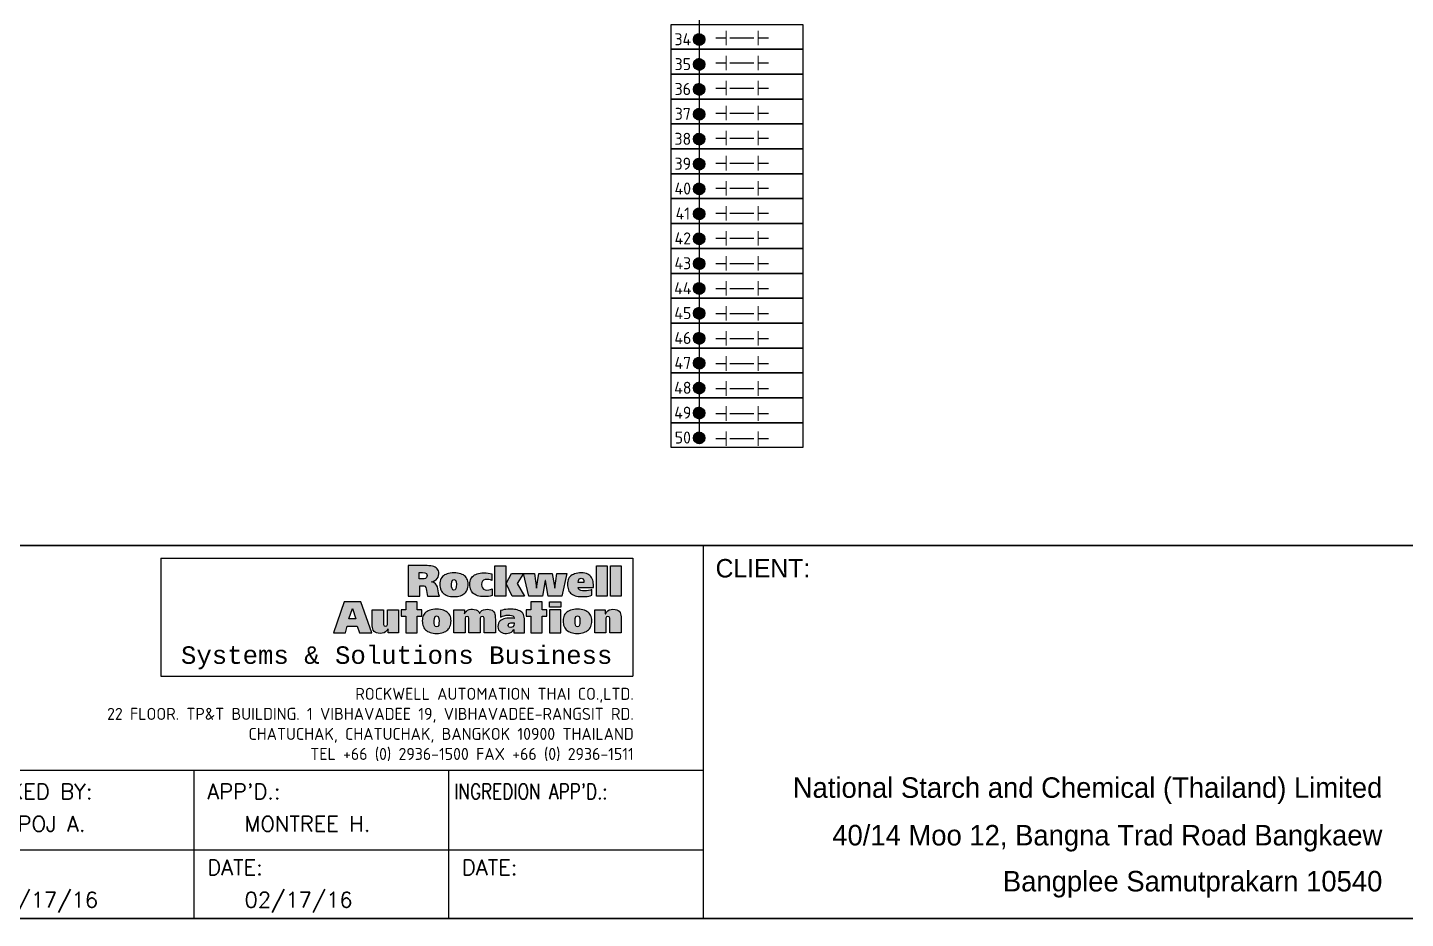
# Model space of a CAD drawing. Header units: inches. Extents: x 579627 to 667544, y 458630 to 507164.
# Drawn here: x 612549 to 613613, y 497173 to 497861 of the extents above; entities that cross this region are included whole.
import ezdxf
from ezdxf.enums import TextEntityAlignment as Align

# ---------------------------------------------------------------- set-up
doc = ezdxf.new("R2010")
doc.units = ezdxf.units.IN
doc.header["$MEASUREMENT"] = 0
for name, color, linetype in [('GT_1', 9, 'Continuous'), ('HELPPOINT', 7, 'Continuous'), ('MEMBER', 7, 'Continuous'), ('power', 7, 'Continuous'), ('RA_LOGO', 2, 'Continuous'), ('TITLE_BOX', 7, 'Continuous')]:
    doc.layers.add(name, color=color, linetype=linetype)
doc.styles.add('BOLD', font='monos.ttf')
doc.styles.add('HTX11', font='O8111901')
doc.styles.add('ISO3098B', font='ISO3098B.shx')
doc.styles.add('ROMANS', font='romans.shx', dxfattribs={"width": 0.85, "height": 25})
doc.styles.add('T1', font='browa.ttf', dxfattribs={"height": 1000})

# ---------------------------------------------------------------- blocks, each defined once
blk = doc.blocks.new('RA_LOGO1')
at = {"layer": 'RA_LOGO', "linetype": 'Continuous'}
h = blk.add_hatch(color=1, dxfattribs=at)
h.paths.add_polyline_path([(0.987, 0.539), (1.017, 0.539), (1.033, 0.538), (1.046, 0.533), (1.055, 0.521), (1.061, 0.505), (1.065, 0.484), (1.068, 0.461), (1.071, 0.439), (1.074, 0.42), (1.213, 0.42), (1.207, 0.439), (1.203, 0.46), (1.199, 0.482), (1.195, 0.504), (1.189, 0.526), (1.18, 0.545), (1.166, 0.562), (1.147, 0.575), (1.12, 0.583), (1.142, 0.59), (1.16, 0.598), (1.175, 0.609), (1.188, 0.621), (1.197, 0.637), (1.203, 0.655), (1.205, 0.677), (1.204, 0.694), (1.2, 0.709), (1.194, 0.723), (1.185, 0.734), (1.175, 0.744), (1.162, 0.752), (1.147, 0.759), (1.131, 0.763), (1.112, 0.767), (1.092, 0.769), (1.07, 0.77), (0.853, 0.77), (0.853, 0.42), (0.987, 0.42)])
h.paths.add_polyline_path([(0.981, 0.617), (0.981, 0.692), (1.018, 0.692), (1.044, 0.689), (1.063, 0.679), (1.071, 0.656), (1.066, 0.635), (1.054, 0.623), (1.036, 0.618), (1.016, 0.617)], flags=16)
h = blk.add_hatch(color=1, dxfattribs=at)
h.paths.add_polyline_path([(1.3, 0.676), (1.285, 0.67), (1.271, 0.663), (1.258, 0.654), (1.247, 0.644), (1.238, 0.633), (1.23, 0.62), (1.225, 0.606), (1.22, 0.591), (1.218, 0.574), (1.217, 0.556), (1.218, 0.538), (1.22, 0.522), (1.224, 0.506), (1.229, 0.492), (1.235, 0.479), (1.243, 0.467), (1.253, 0.456), (1.264, 0.447), (1.276, 0.438), (1.29, 0.431), (1.305, 0.425), (1.321, 0.421), (1.339, 0.417), (1.358, 0.415), (1.378, 0.415), (1.399, 0.415), (1.418, 0.417), (1.435, 0.421), (1.452, 0.425), (1.467, 0.431), (1.481, 0.438), (1.493, 0.447), (1.504, 0.456), (1.514, 0.467), (1.522, 0.479), (1.528, 0.492), (1.534, 0.506), (1.537, 0.522), (1.54, 0.538), (1.54, 0.556), (1.539, 0.574), (1.537, 0.591), (1.533, 0.606), (1.527, 0.62), (1.519, 0.633), (1.51, 0.644), (1.499, 0.654), (1.486, 0.663), (1.472, 0.67), (1.456, 0.676), (1.439, 0.681), (1.42, 0.684), (1.4, 0.686), (1.378, 0.687), (1.357, 0.686), (1.336, 0.684), (1.317, 0.681)])
h.paths.add_polyline_path([(1.36, 0.605), (1.378, 0.612), (1.396, 0.605), (1.404, 0.584), (1.406, 0.556), (1.405, 0.529), (1.401, 0.508), (1.393, 0.494), (1.378, 0.49), (1.364, 0.494), (1.356, 0.508), (1.352, 0.529), (1.351, 0.556), (1.353, 0.584)], flags=16)
for color, points in [(1, [(1.697, 0.575), (1.705, 0.591), (1.718, 0.603), (1.735, 0.61), (1.756, 0.612), (1.778, 0.61), (1.796, 0.606), (1.813, 0.599), (1.813, 0.676), (1.793, 0.681), (1.771, 0.684), (1.748, 0.686), (1.721, 0.687), (1.699, 0.686), (1.679, 0.684), (1.66, 0.681), (1.643, 0.676), (1.627, 0.67), (1.613, 0.663), (1.601, 0.654), (1.59, 0.644), (1.581, 0.633), (1.573, 0.62), (1.567, 0.606), (1.563, 0.591), (1.561, 0.574), (1.56, 0.556), (1.56, 0.538), (1.563, 0.522), (1.566, 0.506), (1.572, 0.492), (1.578, 0.479), (1.586, 0.467), (1.596, 0.456), (1.607, 0.447), (1.619, 0.438), (1.632, 0.431), (1.648, 0.425), (1.664, 0.421), (1.682, 0.417), (1.701, 0.415), (1.721, 0.415), (1.748, 0.415), (1.772, 0.418), (1.794, 0.422), (1.815, 0.428), (1.815, 0.505), (1.797, 0.496), (1.778, 0.491), (1.756, 0.49), (1.735, 0.492), (1.718, 0.5), (1.705, 0.514), (1.697, 0.531), (1.694, 0.554)]), (1, [(2.233, 0.42), (2.391, 0.42), (2.423, 0.598), (2.424, 0.598), (2.455, 0.42), (2.612, 0.42), (2.671, 0.681), (2.556, 0.681), (2.533, 0.511), (2.532, 0.511), (2.503, 0.681), (2.351, 0.681), (2.324, 0.511), (2.323, 0.511), (2.298, 0.681), (2.174, 0.681)]), (1, [(3.007, 0.42), (3.13, 0.42), (3.13, 0.769), (3.007, 0.769)]), (1, [(3.292, 0.769), (3.169, 0.769), (3.169, 0.42), (3.292, 0.42)]), (252, [(0.956, 0.191), (1.011, 0.191), (1.011, 0.265), (0.956, 0.265), (0.956, 0.355), (0.828, 0.355), (0.828, 0.265), (0.774, 0.265), (0.774, 0.191), (0.828, 0.191), (0.828, 0), (0.956, 0)]), (252, [(2.257, 0), (2.386, 0), (2.386, 0.191), (2.441, 0.191), (2.441, 0.265), (2.386, 0.265), (2.386, 0.355), (2.257, 0.355), (2.257, 0.265), (2.203, 0.265), (2.203, 0.191), (2.257, 0.191)]), (252, [(0.745, 0.265), (0.617, 0.265), (0.617, 0.112), (0.617, 0.096), (0.611, 0.082), (0.594, 0.076), (0.579, 0.082), (0.573, 0.096), (0.572, 0.112), (0.572, 0.265), (0.444, 0.265), (0.444, 0.081), (0.445, 0.062), (0.449, 0.046), (0.455, 0.031), (0.465, 0.018), (0.478, 0.008), (0.494, 0.001), (0.513, -0.004), (0.537, -0.006), (0.558, -0.004), (0.579, 0.001), (0.597, 0.011), (0.612, 0.026), (0.625, 0.047), (0.625, 0), (0.745, 0)]), (252, [(1.505, 0.153), (1.505, 0.169), (1.511, 0.183), (1.528, 0.189), (1.543, 0.183), (1.549, 0.169), (1.55, 0.153), (1.55, 0), (1.678, 0), (1.678, 0.153), (1.679, 0.169), (1.685, 0.183), (1.701, 0.189), (1.717, 0.183), (1.723, 0.169), (1.724, 0.153), (1.724, 0), (1.852, 0), (1.852, 0.159), (1.851, 0.173), (1.851, 0.187), (1.85, 0.202), (1.847, 0.215), (1.843, 0.228), (1.836, 0.24), (1.827, 0.25), (1.816, 0.259), (1.8, 0.265), (1.781, 0.269), (1.758, 0.271), (1.738, 0.269), (1.717, 0.264), (1.698, 0.255), (1.682, 0.242), (1.672, 0.225), (1.663, 0.242), (1.649, 0.255), (1.631, 0.264), (1.61, 0.269), (1.589, 0.271), (1.57, 0.27), (1.551, 0.266), (1.535, 0.259), (1.52, 0.249), (1.508, 0.236), (1.497, 0.217), (1.497, 0.265), (1.377, 0.265), (1.377, 0), (1.505, 0)]), (252, [(3.117, 0.153), (3.117, 0.169), (3.123, 0.183), (3.14, 0.189), (3.155, 0.183), (3.161, 0.169), (3.162, 0.153), (3.162, 0), (3.29, 0), (3.29, 0.184), (3.289, 0.203), (3.285, 0.219), (3.279, 0.234), (3.269, 0.247), (3.256, 0.257), (3.24, 0.265), (3.221, 0.269), (3.197, 0.271), (3.176, 0.269), (3.155, 0.263), (3.137, 0.253), (3.122, 0.239), (3.109, 0.217), (3.109, 0.265), (2.989, 0.265), (2.989, 0), (3.117, 0)])]:
    blk.add_hatch(color=color, dxfattribs=at).paths.add_polyline_path(points)
h = blk.add_hatch(color=1, dxfattribs=at)
h.paths.add_polyline_path([(1.973, 0.769), (1.847, 0.769), (1.847, 0.42), (1.973, 0.42), (1.973, 0.566)])
h.paths.add_polyline_path([(1.974, 0.566), (2.045, 0.42), (2.187, 0.42), (2.101, 0.566), (2.173, 0.681), (2.036, 0.681)])
h = blk.add_hatch(color=1, dxfattribs=at)
h.paths.add_polyline_path([(2.817, 0.415), (2.838, 0.415), (2.859, 0.415), (2.88, 0.416), (2.901, 0.418), (2.92, 0.421), (2.938, 0.425), (2.956, 0.43), (2.956, 0.497), (2.939, 0.49), (2.918, 0.485), (2.895, 0.482), (2.87, 0.481), (2.849, 0.482), (2.83, 0.485), (2.815, 0.493), (2.804, 0.504), (2.8, 0.521), (2.975, 0.521), (2.975, 0.536), (2.974, 0.555), (2.972, 0.572), (2.969, 0.589), (2.965, 0.605), (2.96, 0.619), (2.953, 0.632), (2.944, 0.645), (2.934, 0.655), (2.922, 0.665), (2.909, 0.673), (2.894, 0.679), (2.877, 0.683), (2.858, 0.686), (2.838, 0.687), (2.816, 0.686), (2.795, 0.684), (2.777, 0.681), (2.759, 0.676), (2.744, 0.67), (2.73, 0.663), (2.717, 0.654), (2.706, 0.644), (2.697, 0.633), (2.69, 0.62), (2.684, 0.606), (2.679, 0.591), (2.677, 0.574), (2.676, 0.556), (2.677, 0.538), (2.679, 0.522), (2.683, 0.507), (2.688, 0.492), (2.694, 0.479), (2.702, 0.467), (2.712, 0.456), (2.723, 0.447), (2.735, 0.438), (2.749, 0.431), (2.764, 0.425), (2.78, 0.421), (2.798, 0.417)])
h.paths.add_polyline_path([(2.799, 0.576), (2.801, 0.598), (2.811, 0.618), (2.834, 0.627), (2.855, 0.618), (2.864, 0.598), (2.865, 0.576)], flags=16)
h = blk.add_hatch(color=252, dxfattribs=at)
h.paths.add_polyline_path([(0.272, 0.077), (0.296, 0), (0.439, 0), (0.312, 0.355), (0.124, 0.355), (0, 0), (0.136, 0), (0.158, 0.077)])
h.paths.add_polyline_path([(0.255, 0.162), (0.177, 0.162), (0.216, 0.28)], flags=16)
h = blk.add_hatch(color=252, dxfattribs=at)
h.paths.add_polyline_path([(2.471, 0), (2.599, 0), (2.599, 0.264), (2.471, 0.264)])
h.paths.add_polyline_path([(2.599, 0.296), (2.599, 0.355), (2.471, 0.355), (2.471, 0.296)])
h = blk.add_hatch(color=252, dxfattribs=at)
h.paths.add_polyline_path([(1.14, -0.003), (1.159, -0.005), (1.18, -0.006), (1.201, -0.005), (1.22, -0.003), (1.238, 0), (1.255, 0.005), (1.27, 0.011), (1.284, 0.018), (1.297, 0.027), (1.308, 0.036), (1.317, 0.047), (1.326, 0.06), (1.333, 0.073), (1.338, 0.087), (1.342, 0.103), (1.344, 0.12), (1.345, 0.137), (1.344, 0.156), (1.341, 0.173), (1.337, 0.188), (1.331, 0.203), (1.323, 0.216), (1.313, 0.227), (1.302, 0.238), (1.29, 0.246), (1.275, 0.254), (1.259, 0.26), (1.242, 0.265), (1.223, 0.268), (1.202, 0.27), (1.18, 0.271), (1.158, 0.27), (1.137, 0.268), (1.118, 0.265), (1.101, 0.26), (1.085, 0.254), (1.071, 0.246), (1.058, 0.238), (1.047, 0.227), (1.038, 0.216), (1.03, 0.203), (1.024, 0.188), (1.02, 0.173), (1.017, 0.156), (1.016, 0.137), (1.017, 0.12), (1.019, 0.103), (1.023, 0.087), (1.028, 0.073), (1.035, 0.06), (1.043, 0.047), (1.053, 0.036), (1.064, 0.027), (1.076, 0.018), (1.09, 0.011), (1.105, 0.005), (1.122, 0)])
h.paths.add_polyline_path([(1.165, 0.075), (1.157, 0.089), (1.153, 0.111), (1.152, 0.137), (1.154, 0.166), (1.162, 0.187), (1.18, 0.195), (1.198, 0.187), (1.207, 0.166), (1.208, 0.137), (1.207, 0.111), (1.204, 0.089), (1.195, 0.075), (1.18, 0.07)], flags=16)
h = blk.add_hatch(color=252, dxfattribs=at)
h.paths.add_polyline_path([(1.883, 0.052), (1.889, 0.036), (1.899, 0.023), (1.911, 0.012), (1.926, 0.004), (1.942, -0.001), (1.96, -0.005), (1.978, -0.006), (1.999, -0.004), (2.019, 0.001), (2.037, 0.01), (2.052, 0.022), (2.065, 0.04), (2.065, 0), (2.184, 0), (2.184, 0.161), (2.183, 0.18), (2.179, 0.197), (2.173, 0.212), (2.165, 0.225), (2.155, 0.236), (2.144, 0.245), (2.131, 0.252), (2.117, 0.258), (2.102, 0.263), (2.086, 0.266), (2.07, 0.268), (2.054, 0.27), (2.038, 0.271), (2.022, 0.271), (1.995, 0.27), (1.973, 0.269), (1.953, 0.266), (1.933, 0.261), (1.911, 0.256), (1.911, 0.181), (1.932, 0.19), (1.954, 0.197), (1.977, 0.202), (2, 0.204), (2.019, 0.203), (2.037, 0.2), (2.053, 0.194), (2.063, 0.183), (2.067, 0.165), (2.053, 0.167), (2.036, 0.168), (2.018, 0.169), (2, 0.168), (1.983, 0.167), (1.965, 0.164), (1.948, 0.16), (1.933, 0.154), (1.918, 0.147), (1.906, 0.137), (1.896, 0.125), (1.888, 0.11), (1.883, 0.092), (1.881, 0.072)])
h.paths.add_polyline_path([(1.998, 0.086), (2.007, 0.106), (2.028, 0.115), (2.055, 0.116), (2.067, 0.116), (2.067, 0.108), (2.063, 0.086), (2.05, 0.068), (2.028, 0.061), (2.011, 0.064), (2.001, 0.072)], flags=16)
h = blk.add_hatch(color=252, dxfattribs=at)
h.paths.add_polyline_path([(2.751, -0.003), (2.77, -0.005), (2.791, -0.006), (2.811, -0.005), (2.831, -0.003), (2.849, 0), (2.865, 0.005), (2.881, 0.011), (2.895, 0.018), (2.907, 0.027), (2.918, 0.036), (2.928, 0.047), (2.936, 0.06), (2.943, 0.073), (2.948, 0.087), (2.952, 0.103), (2.955, 0.12), (2.955, 0.137), (2.954, 0.156), (2.952, 0.173), (2.947, 0.188), (2.941, 0.203), (2.934, 0.216), (2.924, 0.227), (2.913, 0.238), (2.9, 0.246), (2.886, 0.254), (2.87, 0.26), (2.852, 0.265), (2.833, 0.268), (2.813, 0.27), (2.791, 0.271), (2.769, 0.27), (2.748, 0.268), (2.729, 0.265), (2.711, 0.26), (2.695, 0.254), (2.681, 0.246), (2.669, 0.238), (2.658, 0.227), (2.648, 0.216), (2.64, 0.203), (2.634, 0.188), (2.63, 0.173), (2.628, 0.156), (2.627, 0.137), (2.627, 0.12), (2.63, 0.103), (2.633, 0.087), (2.639, 0.073), (2.645, 0.06), (2.654, 0.047), (2.663, 0.036), (2.674, 0.027), (2.687, 0.018), (2.701, 0.011), (2.716, 0.005), (2.733, 0)])
h.paths.add_polyline_path([(2.776, 0.075), (2.768, 0.089), (2.764, 0.111), (2.763, 0.137), (2.765, 0.166), (2.773, 0.187), (2.791, 0.195), (2.809, 0.187), (2.817, 0.166), (2.819, 0.137), (2.818, 0.111), (2.814, 0.089), (2.806, 0.075), (2.791, 0.07)], flags=16)
at = {"layer": 'RA_LOGO', "color": 1, "linetype": 'Continuous'}
for points in [[(1.147, 0.759), (1.131, 0.763), (1.112, 0.767), (1.092, 0.769), (1.07, 0.77), (0.853, 0.77), (0.853, 0.42), (0.987, 0.42), (0.987, 0.539), (1.017, 0.539), (1.033, 0.538), (1.046, 0.533), (1.055, 0.521), (1.061, 0.505), (1.065, 0.484), (1.068, 0.461), (1.071, 0.439), (1.074, 0.42), (1.213, 0.42), (1.207, 0.439), (1.203, 0.46), (1.199, 0.482), (1.195, 0.504), (1.189, 0.526), (1.18, 0.545), (1.166, 0.562), (1.147, 0.575), (1.121, 0.583), (1.121, 0.584), (1.142, 0.59), (1.16, 0.598), (1.175, 0.609), (1.188, 0.621), (1.197, 0.637), (1.203, 0.655), (1.205, 0.677), (1.204, 0.694), (1.2, 0.709), (1.194, 0.723), (1.185, 0.734), (1.175, 0.744), (1.162, 0.752)], [(1.016, 0.617), (0.981, 0.617), (0.981, 0.692), (1.018, 0.692), (1.044, 0.689), (1.063, 0.679), (1.071, 0.656), (1.066, 0.635), (1.054, 0.623), (1.036, 0.618)], [(1.456, 0.676), (1.439, 0.681), (1.42, 0.684), (1.4, 0.686), (1.378, 0.687), (1.357, 0.686), (1.336, 0.684), (1.317, 0.681), (1.3, 0.676), (1.285, 0.67), (1.271, 0.663), (1.258, 0.654), (1.247, 0.644), (1.238, 0.633), (1.23, 0.62), (1.225, 0.606), (1.22, 0.591), (1.218, 0.574), (1.217, 0.556), (1.217, 0.556), (1.218, 0.538), (1.22, 0.522), (1.224, 0.506), (1.229, 0.492), (1.235, 0.479), (1.243, 0.467), (1.253, 0.456), (1.264, 0.447), (1.276, 0.438), (1.29, 0.431), (1.305, 0.425), (1.321, 0.421), (1.339, 0.417), (1.358, 0.415), (1.378, 0.415), (1.399, 0.415), (1.418, 0.417), (1.435, 0.421), (1.452, 0.425), (1.467, 0.431), (1.481, 0.438), (1.493, 0.447), (1.504, 0.456), (1.514, 0.467), (1.522, 0.479), (1.528, 0.492), (1.534, 0.506), (1.537, 0.522), (1.54, 0.538), (1.54, 0.556), (1.539, 0.574), (1.537, 0.591), (1.533, 0.606), (1.527, 0.62), (1.519, 0.633), (1.51, 0.644), (1.499, 0.654), (1.486, 0.663), (1.472, 0.67)], [(1.679, 0.684), (1.699, 0.686), (1.721, 0.687), (1.748, 0.686), (1.771, 0.684), (1.793, 0.681), (1.813, 0.676), (1.813, 0.599), (1.796, 0.606), (1.778, 0.61), (1.756, 0.612), (1.735, 0.61), (1.718, 0.603), (1.705, 0.591), (1.697, 0.575), (1.694, 0.554), (1.697, 0.531), (1.705, 0.514), (1.718, 0.5), (1.735, 0.492), (1.756, 0.49), (1.778, 0.491), (1.797, 0.496), (1.815, 0.505), (1.815, 0.428), (1.794, 0.422), (1.772, 0.418), (1.748, 0.415), (1.721, 0.415), (1.701, 0.415), (1.682, 0.417), (1.664, 0.421), (1.648, 0.425), (1.632, 0.431), (1.619, 0.438), (1.607, 0.447), (1.596, 0.456), (1.586, 0.467), (1.578, 0.479), (1.572, 0.492), (1.566, 0.506), (1.563, 0.522), (1.56, 0.538), (1.56, 0.556), (1.561, 0.574), (1.563, 0.591), (1.567, 0.606), (1.573, 0.62), (1.581, 0.633), (1.59, 0.644), (1.601, 0.654), (1.613, 0.663), (1.627, 0.67), (1.643, 0.676), (1.66, 0.681)], [(1.973, 0.42), (1.847, 0.42), (1.847, 0.769), (1.973, 0.769), (1.973, 0.566), (1.974, 0.566), (1.973, 0.566)], [(2.045, 0.42), (1.974, 0.566), (2.036, 0.681), (2.173, 0.681), (2.101, 0.566), (2.187, 0.42)], [(2.455, 0.42), (2.424, 0.598), (2.423, 0.598), (2.391, 0.42), (2.233, 0.42), (2.174, 0.681), (2.298, 0.681), (2.323, 0.511), (2.324, 0.511), (2.351, 0.681), (2.503, 0.681), (2.532, 0.511), (2.533, 0.511), (2.556, 0.681), (2.671, 0.681), (2.612, 0.42)], [(2.817, 0.415), (2.838, 0.415), (2.859, 0.415), (2.88, 0.416), (2.901, 0.418), (2.92, 0.421), (2.938, 0.425), (2.956, 0.43), (2.956, 0.497), (2.939, 0.49), (2.918, 0.485), (2.895, 0.482), (2.87, 0.481), (2.849, 0.482), (2.83, 0.485), (2.815, 0.493), (2.804, 0.504), (2.8, 0.521), (2.975, 0.521), (2.975, 0.536), (2.974, 0.555), (2.972, 0.572), (2.969, 0.589), (2.965, 0.605), (2.96, 0.619), (2.953, 0.632), (2.944, 0.645), (2.934, 0.655), (2.922, 0.665), (2.909, 0.673), (2.894, 0.679), (2.877, 0.683), (2.858, 0.686), (2.838, 0.687), (2.816, 0.686), (2.795, 0.684), (2.777, 0.681), (2.759, 0.676), (2.744, 0.67), (2.73, 0.663), (2.717, 0.654), (2.706, 0.644), (2.697, 0.633), (2.69, 0.62), (2.684, 0.606), (2.679, 0.591), (2.677, 0.574), (2.676, 0.556), (2.676, 0.556), (2.677, 0.538), (2.679, 0.522), (2.683, 0.507), (2.688, 0.492), (2.694, 0.479), (2.702, 0.467), (2.712, 0.456), (2.723, 0.447), (2.735, 0.438), (2.749, 0.431), (2.764, 0.425), (2.78, 0.421), (2.798, 0.417)], [(3.007, 0.42), (3.007, 0.769), (3.13, 0.769), (3.13, 0.42)], [(3.169, 0.42), (3.169, 0.769), (3.292, 0.769), (3.292, 0.42)], [(1.351, 0.556), (1.353, 0.584), (1.36, 0.605), (1.378, 0.612), (1.396, 0.605), (1.404, 0.584), (1.406, 0.556), (1.405, 0.529), (1.401, 0.508), (1.393, 0.494), (1.378, 0.49), (1.364, 0.494), (1.356, 0.508), (1.352, 0.529)], [(2.865, 0.576), (2.799, 0.576), (2.801, 0.598), (2.811, 0.618), (2.834, 0.627), (2.855, 0.618), (2.864, 0.598)]]:
    blk.add_lwpolyline(points, close=True, dxfattribs=at)
at = {"layer": 'RA_LOGO', "color": 252, "linetype": 'Continuous'}
for points in [[(0.296, 0), (0.439, 0), (0.312, 0.355), (0.124, 0.355), (0, 0), (0.136, 0), (0.158, 0.077), (0.272, 0.077)], [(0.956, 0.191), (1.011, 0.191), (1.011, 0.265), (0.956, 0.265), (0.956, 0.355), (0.828, 0.355), (0.828, 0.265), (0.774, 0.265), (0.774, 0.191), (0.828, 0.191), (0.828, 0), (0.956, 0)], [(2.386, 0), (2.386, 0.191), (2.441, 0.191), (2.441, 0.265), (2.386, 0.265), (2.386, 0.355), (2.257, 0.355), (2.257, 0.265), (2.203, 0.265), (2.203, 0.191), (2.257, 0.191), (2.257, 0)], [(2.471, 0.296), (2.471, 0.355), (2.599, 0.355), (2.599, 0.296)], [(0.216, 0.279), (0.217, 0.279), (0.255, 0.162), (0.177, 0.162)], [(0.455, 0.031), (0.449, 0.046), (0.445, 0.062), (0.444, 0.081), (0.444, 0.265), (0.572, 0.265), (0.572, 0.112), (0.573, 0.096), (0.579, 0.082), (0.594, 0.076), (0.611, 0.082), (0.617, 0.096), (0.617, 0.112), (0.617, 0.265), (0.745, 0.265), (0.745, 0), (0.625, 0), (0.625, 0.045), (0.624, 0.045), (0.612, 0.026), (0.597, 0.011), (0.579, 0.001), (0.558, -0.004), (0.537, -0.006), (0.513, -0.004), (0.494, 0.001), (0.478, 0.008), (0.465, 0.018)], [(1.158, 0.27), (1.137, 0.268), (1.118, 0.265), (1.101, 0.26), (1.085, 0.254), (1.071, 0.246), (1.058, 0.238), (1.047, 0.227), (1.038, 0.216), (1.03, 0.203), (1.024, 0.188), (1.02, 0.173), (1.017, 0.156), (1.016, 0.137), (1.016, 0.137), (1.017, 0.12), (1.019, 0.103), (1.023, 0.087), (1.028, 0.073), (1.035, 0.06), (1.043, 0.047), (1.053, 0.036), (1.064, 0.027), (1.076, 0.018), (1.09, 0.011), (1.105, 0.005), (1.122, 0), (1.14, -0.003), (1.159, -0.005), (1.18, -0.006), (1.201, -0.005), (1.22, -0.003), (1.238, 0), (1.255, 0.005), (1.27, 0.011), (1.284, 0.018), (1.297, 0.027), (1.308, 0.036), (1.317, 0.047), (1.326, 0.06), (1.333, 0.073), (1.338, 0.087), (1.342, 0.103), (1.344, 0.12), (1.345, 0.137), (1.345, 0.137), (1.344, 0.156), (1.341, 0.173), (1.337, 0.188), (1.331, 0.203), (1.323, 0.216), (1.313, 0.227), (1.302, 0.238), (1.29, 0.246), (1.275, 0.254), (1.259, 0.26), (1.242, 0.265), (1.223, 0.268), (1.202, 0.27), (1.18, 0.271), (1.18, 0.271)], [(1.152, 0.137), (1.154, 0.166), (1.162, 0.187), (1.18, 0.195), (1.198, 0.187), (1.207, 0.166), (1.208, 0.137), (1.207, 0.111), (1.204, 0.089), (1.195, 0.075), (1.18, 0.07), (1.165, 0.075), (1.157, 0.089), (1.153, 0.111)], [(1.549, 0.169), (1.543, 0.183), (1.528, 0.189), (1.511, 0.183), (1.505, 0.169), (1.505, 0.153), (1.505, 0), (1.377, 0), (1.377, 0.265), (1.497, 0.265), (1.497, 0.219), (1.499, 0.219), (1.508, 0.236), (1.52, 0.249), (1.535, 0.259), (1.551, 0.266), (1.57, 0.27), (1.589, 0.271), (1.61, 0.269), (1.631, 0.264), (1.649, 0.255), (1.663, 0.242), (1.672, 0.226), (1.673, 0.226), (1.682, 0.242), (1.698, 0.255), (1.717, 0.264), (1.738, 0.269), (1.758, 0.271), (1.781, 0.269), (1.8, 0.265), (1.816, 0.259), (1.827, 0.25), (1.836, 0.24), (1.843, 0.228), (1.847, 0.215), (1.85, 0.202), (1.851, 0.187), (1.851, 0.173), (1.852, 0.159), (1.852, 0), (1.724, 0), (1.724, 0.153), (1.723, 0.169), (1.717, 0.183), (1.701, 0.189), (1.685, 0.183), (1.679, 0.169), (1.678, 0.153), (1.678, 0), (1.55, 0), (1.55, 0.153)], [(1.973, 0.269), (1.953, 0.266), (1.933, 0.261), (1.911, 0.256), (1.911, 0.181), (1.932, 0.19), (1.954, 0.197), (1.977, 0.202), (2, 0.204), (2.019, 0.203), (2.037, 0.2), (2.053, 0.194), (2.063, 0.183), (2.067, 0.165), (2.053, 0.167), (2.036, 0.168), (2.018, 0.169), (2, 0.168), (1.983, 0.167), (1.965, 0.164), (1.948, 0.16), (1.933, 0.154), (1.918, 0.147), (1.906, 0.137), (1.896, 0.125), (1.888, 0.11), (1.883, 0.092), (1.881, 0.072), (1.881, 0.072), (1.883, 0.052), (1.889, 0.036), (1.899, 0.023), (1.911, 0.012), (1.926, 0.004), (1.942, -0.001), (1.96, -0.005), (1.978, -0.006), (1.999, -0.004), (2.019, 0.001), (2.037, 0.01), (2.052, 0.022), (2.064, 0.038), (2.065, 0.038), (2.065, 0), (2.184, 0), (2.184, 0.161), (2.183, 0.18), (2.179, 0.197), (2.173, 0.212), (2.165, 0.225), (2.155, 0.236), (2.144, 0.245), (2.131, 0.252), (2.117, 0.258), (2.102, 0.263), (2.086, 0.266), (2.07, 0.268), (2.054, 0.27), (2.038, 0.271), (2.022, 0.271), (1.995, 0.27)], [(2.599, 0), (2.599, 0.264), (2.471, 0.264), (2.471, 0)], [(2.87, 0.26), (2.852, 0.265), (2.833, 0.268), (2.813, 0.27), (2.791, 0.271), (2.769, 0.27), (2.748, 0.268), (2.729, 0.265), (2.711, 0.26), (2.695, 0.254), (2.681, 0.246), (2.669, 0.238), (2.658, 0.227), (2.648, 0.216), (2.64, 0.203), (2.634, 0.188), (2.63, 0.173), (2.628, 0.156), (2.627, 0.137), (2.627, 0.137), (2.627, 0.12), (2.63, 0.103), (2.633, 0.087), (2.639, 0.073), (2.645, 0.06), (2.654, 0.047), (2.663, 0.036), (2.674, 0.027), (2.687, 0.018), (2.701, 0.011), (2.716, 0.005), (2.733, 0), (2.751, -0.003), (2.77, -0.005), (2.791, -0.006), (2.811, -0.005), (2.831, -0.003), (2.849, 0), (2.865, 0.005), (2.881, 0.011), (2.895, 0.018), (2.907, 0.027), (2.918, 0.036), (2.928, 0.047), (2.936, 0.06), (2.943, 0.073), (2.948, 0.087), (2.952, 0.103), (2.955, 0.12), (2.955, 0.137), (2.955, 0.137), (2.954, 0.156), (2.952, 0.173), (2.947, 0.188), (2.941, 0.203), (2.934, 0.216), (2.924, 0.227), (2.913, 0.238), (2.9, 0.246), (2.886, 0.254)], [(2.763, 0.137), (2.765, 0.166), (2.773, 0.187), (2.791, 0.195), (2.809, 0.187), (2.817, 0.166), (2.819, 0.137), (2.818, 0.111), (2.814, 0.089), (2.806, 0.075), (2.791, 0.07), (2.776, 0.075), (2.768, 0.089), (2.764, 0.111)], [(3.117, 0.169), (3.117, 0.153), (3.117, 0), (2.989, 0), (2.989, 0.265), (3.109, 0.265), (3.109, 0.219), (3.11, 0.219), (3.122, 0.239), (3.137, 0.253), (3.155, 0.263), (3.176, 0.269), (3.197, 0.271), (3.221, 0.269), (3.24, 0.265), (3.256, 0.257), (3.269, 0.247), (3.279, 0.234), (3.285, 0.219), (3.289, 0.203), (3.29, 0.184), (3.29, 0), (3.162, 0), (3.162, 0.153), (3.161, 0.169), (3.155, 0.183), (3.14, 0.189), (3.123, 0.183)], [(2.067, 0.108), (2.063, 0.086), (2.05, 0.068), (2.028, 0.061), (2.011, 0.064), (2.001, 0.072), (1.998, 0.086), (2.007, 0.106), (2.028, 0.115), (2.055, 0.116), (2.067, 0.116)]]:
    blk.add_lwpolyline(points, close=True, dxfattribs=at)
blk = doc.blocks.new('TPA')
at = {"color": 0}
for p, q in [((565225.5, 502262.6), (565225.5, 502159)), ((565225.5, 502262.6), (565640.1, 502262.6)), ((565640.1, 502262.6), (565640.1, 502159)), ((565225.5, 502159), (565640.1, 502159))]:
    blk.add_line(p, q, dxfattribs=at)
at = {"layer": 'GT_1', "color": 4, "flags": 128}
for points in [[(565702.1, 501946.4), (565702.1, 502273.8)], [(565702.1, 502076.3), (564807.7, 502076.3)], [(565254.9, 501946.4), (565254.9, 502076.3)], [(565478.5, 501946.4), (565478.5, 502076.3)], [(565702.1, 502006.4), (564807.7, 502006.4)]]:
    blk.add_lwpolyline(points, dxfattribs=at)
at = {"layer": 'HELPPOINT', "color": 4, "lineweight": 35}
blk.add_line((567131, 501946.4), (562706.8, 501946.4), dxfattribs=at)
blk.add_line((567131, 501946.4), (562706.8, 501946.4), dxfattribs=at)
at = {"layer": 'MEMBER', "color": 4, "lineweight": 35}
blk.add_line((562706.8, 502273.8), (567131, 502273.8), dxfattribs=at)
blk.add_line((562706.8, 502273.8), (567131, 502273.8), dxfattribs=at)
at = {"color": 0, "xscale": 76.7727272878401, "yscale": 76.77272728795651, "zscale": 76.772727288}
blk.add_blockref('RA_LOGO1', (565377.2, 502197.1), dxfattribs=at)
at = {"color": 0, "insert": (565243.3, 502185.3), "char_height": 15.355, "width": 438.272, "attachment_point": 1, "style": 'BOLD'}
blk.add_mtext('{\\W1.04;Systems & Solutions Business}', dxfattribs=at)
at = {"color": 4, "insert": (565640.9, 502148.9), "char_height": 10.5571, "width": 527.854, "attachment_point": 3, "style": 'ISO3098B'}
blk.add_mtext('ROCKWELL AUTOMATION THAI CO.,LTD.\\P22 FLOOR. TP&T BUILDING. 1 VIBHAVADEE 19, VIBHAVADEE-RANGSIT RD. CHATUCHAK, CHATUCHAK, BANGKOK 10900 THAILAND\\PTEL +66 (0) 2936-1500 FAX +66 (0) 2936-1511', dxfattribs=at)
at = {"style": 'HTX11'}
for tag, p in [('A', (566704.3, 502037.1)), ('B', (567038.2, 501963.3))]:
    blk.add_attdef(tag, text='', height=16.8, dxfattribs=at).set_placement(p, align=Align.MIDDLE_CENTER)
at = {"layer": 'GT_1', "color": 4, "style": 'HTX11'}
blk.add_text('CLIENT:', height=16.19, dxfattribs=at).set_placement((565712.8, 502245.8))
at = {"layer": 'MEMBER', "color": 4, "ltscale": 0.8, "style": 'ROMANS'}
for s, height, p in [('CHECKED BY:', 13.495, (565044.7, 502051.1)), ("APP'D.:", 13.49, (565266.5, 502051.1)), ('SUPOJ A.', 13.49, (565075.6, 502022.7)), ('MONTREE H.', 13.49, (565299.2, 502022.7)), ('DATE:', 13.49, (565266.5, 501984.5)), ('DATE:', 13.49, (565490.1, 501984.5)), ('02/17/16', 13.49, (565075.6, 501956)), ('02/17/16', 13.49, (565299.2, 501956))]:
    blk.add_text(s, height=height, dxfattribs=at).set_placement(p)
at = {"layer": 'MEMBER', "color": 4, "ltscale": 0.8, "style": 'ROMANS', "width": 0.8}
blk.add_text("INGREDION APP'D.:", height=13.495, dxfattribs=at).set_placement((565483.3, 502051.1))
at = {"layer": 'TITLE_BOX', "color": 7, "linetype": 'ByBlock', "style": 'T1'}
for s, p in [('National Starch and Chemical (Thailand) Limited', (566298.3, 502052.3)), ('40/14 Moo 12, Bangna Trad Road Bangkaew', (566298.3, 502010.5)), ('Bangplee Samutprakarn 10540', (566298.3, 501970.1))]:
    blk.add_text(s, height=18, dxfattribs=at).set_placement(p, align=Align.RIGHT)

msp = doc.modelspace()

# ---------------------------------------------------------------- hatches: boundary and pattern name
at = {"layer": 'power', "linetype": 'Continuous'}
h = msp.add_hatch(dxfattribs=at)
h.set_pattern_fill('ANSI31', color=3, scale=0.65249, style=0)
h.set_pattern_definition([(45, (466985.826055, 473872.86418), (-0.057672546576, 0.057672546576), [])])
h.paths.add_polyline_path([(613072.1, 497852.1, 1), (613063.2, 497852.1, 1)])
h = msp.add_hatch(dxfattribs=at)
h.set_pattern_fill('ANSI31', color=3, scale=0.65249, style=0)
h.set_pattern_definition([(45, (466985.826055, 473853.63361), (-0.057672546576, 0.057672546576), [])])
h.paths.add_polyline_path([(613072.1, 497832.9, 1), (613063.2, 497832.9, 1)])
h = msp.add_hatch(dxfattribs=at)
h.set_pattern_fill('ANSI31', color=3, scale=0.65249, style=0)
h.set_pattern_definition([(45, (466985.826055, 473834.40304), (-0.057672546576, 0.057672546576), [])])
h.paths.add_polyline_path([(613072.1, 497813.6, 1), (613063.2, 497813.6, 1)])
h = msp.add_hatch(dxfattribs=at)
h.set_pattern_fill('ANSI31', color=3, scale=0.65249, style=0)
h.set_pattern_definition([(45, (466985.826055, 473815.17247), (-0.057672546576, 0.057672546576), [])])
h.paths.add_polyline_path([(613072.1, 497794.4, 1), (613063.2, 497794.4, 1)])
h = msp.add_hatch(dxfattribs=at)
h.set_pattern_fill('ANSI31', color=3, scale=0.65249, style=0)
h.set_pattern_definition([(45, (466985.826055, 473795.941906), (-0.057672546576, 0.057672546576), [])])
h.paths.add_polyline_path([(613072.1, 497775.2, 1), (613063.2, 497775.2, 1)])
h = msp.add_hatch(dxfattribs=at)
h.set_pattern_fill('ANSI31', color=3, scale=0.65249, style=0)
h.set_pattern_definition([(45, (466985.826055, 473776.71134), (-0.057672546576, 0.057672546576), [])])
h.paths.add_polyline_path([(613072.1, 497755.9, 1), (613063.2, 497755.9, 1)])
h = msp.add_hatch(dxfattribs=at)
h.set_pattern_fill('ANSI31', color=3, scale=0.65249, style=0)
h.set_pattern_definition([(45, (466985.826055, 473757.48077), (-0.057672546576, 0.057672546576), [])])
h.paths.add_polyline_path([(613072.1, 497736.7, 1), (613063.2, 497736.7, 1)])
h = msp.add_hatch(dxfattribs=at)
h.set_pattern_fill('ANSI31', color=3, scale=0.65249, style=0)
h.set_pattern_definition([(45, (466985.826055, 473738.2502), (-0.057672546576, 0.057672546576), [])])
h.paths.add_polyline_path([(613072.1, 497717.5, 1), (613063.2, 497717.5, 1)])
h = msp.add_hatch(dxfattribs=at)
h.set_pattern_fill('ANSI31', color=3, scale=0.65249, style=0)
h.set_pattern_definition([(45, (466985.826055, 473719.019634), (-0.057672546576, 0.057672546576), [])])
h.paths.add_polyline_path([(613072.1, 497698.2, 1), (613063.2, 497698.2, 1)])
h = msp.add_hatch(dxfattribs=at)
h.set_pattern_fill('ANSI31', color=3, scale=0.65249, style=0)
h.set_pattern_definition([(45, (466985.826055, 473699.78907), (-0.057672546576, 0.057672546576), [])])
h.paths.add_polyline_path([(613072.1, 497679, 1), (613063.2, 497679, 1)])
h = msp.add_hatch(dxfattribs=at)
h.set_pattern_fill('ANSI31', color=3, scale=0.65249, style=0)
h.set_pattern_definition([(45, (466985.826055, 473680.5585), (-0.057672546576, 0.057672546576), [])])
h.paths.add_polyline_path([(613072.1, 497659.8, 1), (613063.2, 497659.8, 1)])
h = msp.add_hatch(dxfattribs=at)
h.set_pattern_fill('ANSI31', color=3, scale=0.65249, style=0)
h.set_pattern_definition([(45, (466985.826055, 473661.32793), (-0.057672546576, 0.057672546576), [])])
h.paths.add_polyline_path([(613072.1, 497640.6, 1), (613063.2, 497640.6, 1)])
h = msp.add_hatch(dxfattribs=at)
h.set_pattern_fill('ANSI31', color=3, scale=0.65249, style=0)
h.set_pattern_definition([(45, (466985.826055, 473642.09736), (-0.057672546576, 0.057672546576), [])])
h.paths.add_polyline_path([(613072.1, 497621.3, 1), (613063.2, 497621.3, 1)])
h = msp.add_hatch(dxfattribs=at)
h.set_pattern_fill('ANSI31', color=3, scale=0.65249, style=0)
h.set_pattern_definition([(45, (466985.826055, 473622.866795), (-0.057672546576, 0.057672546576), [])])
h.paths.add_polyline_path([(613072.1, 497602.1, 1), (613063.2, 497602.1, 1)])
h = msp.add_hatch(dxfattribs=at)
h.set_pattern_fill('ANSI31', color=3, scale=0.65249, style=0)
h.set_pattern_definition([(45, (466985.826055, 473603.63623), (-0.057672546576, 0.057672546576), [])])
h.paths.add_polyline_path([(613072.1, 497582.9, 1), (613063.2, 497582.9, 1)])
h = msp.add_hatch(dxfattribs=at)
h.set_pattern_fill('ANSI31', color=3, scale=0.65249, style=0)
h.set_pattern_definition([(45, (466985.826055, 473584.40566), (-0.057672546576, 0.057672546576), [])])
h.paths.add_polyline_path([(613072.1, 497563.6, 1), (613063.2, 497563.6, 1)])
h = msp.add_hatch(dxfattribs=at)
h.set_pattern_fill('ANSI31', color=3, scale=0.65249, style=0)
h.set_pattern_definition([(45, (466985.826055, 473565.17509), (-0.057672546576, 0.057672546576), [])])
h.paths.add_polyline_path([(613072.1, 497544.4, 1), (613063.2, 497544.4, 1)])

# ---------------------------------------------------------------- linework, layer by layer
at = {"color": 0}
for p, q in [((613080.5, 497853.3), (613088.7, 497853.3)), ((613091.3, 497853.3), (613109.9, 497853.3)), ((613113.2, 497853.3), (613121.4, 497853.3)), ((613080.5, 497834), (613088.7, 497834)), ((613091.3, 497834), (613109.9, 497834)), ((613113.2, 497834), (613121.4, 497834)), ((613080.5, 497814.6), (613088.7, 497814.6)), ((613091.3, 497814.6), (613109.9, 497814.6)), ((613113.2, 497814.6), (613121.4, 497814.6)), ((613080.5, 497795.3), (613088.7, 497795.3)), ((613091.3, 497795.3), (613109.9, 497795.3)), ((613113.2, 497795.3), (613121.4, 497795.3)), ((613080.5, 497775.9), (613088.7, 497775.9)), ((613091.3, 497775.9), (613109.9, 497775.9)), ((613113.2, 497775.9), (613121.4, 497775.9)), ((613080.5, 497756.6), (613088.7, 497756.6)), ((613091.3, 497756.6), (613109.9, 497756.6)), ((613113.2, 497756.6), (613121.4, 497756.6)), ((613080.5, 497737.3), (613088.7, 497737.3)), ((613091.3, 497737.3), (613109.9, 497737.3)), ((613113.2, 497737.3), (613121.4, 497737.3)), ((613080.5, 497717.9), (613088.7, 497717.9)), ((613091.3, 497717.9), (613109.9, 497717.9)), ((613113.2, 497717.9), (613121.4, 497717.9)), ((613080.5, 497698.6), (613088.7, 497698.6)), ((613091.3, 497698.6), (613109.9, 497698.6)), ((613113.2, 497698.6), (613121.4, 497698.6)), ((613080.5, 497679.2), (613088.7, 497679.2)), ((613091.3, 497679.2), (613109.9, 497679.2)), ((613113.2, 497679.2), (613121.4, 497679.2)), ((613080.5, 497659.9), (613088.7, 497659.9)), ((613091.3, 497659.9), (613109.9, 497659.9)), ((613113.2, 497659.9), (613121.4, 497659.9)), ((613080.5, 497640.6), (613088.7, 497640.6)), ((613091.3, 497640.6), (613109.9, 497640.6)), ((613113.2, 497640.6), (613121.4, 497640.6)), ((613080.5, 497621.2), (613088.7, 497621.2)), ((613091.3, 497621.2), (613109.9, 497621.2)), ((613113.2, 497621.2), (613121.4, 497621.2)), ((613080.5, 497601.9), (613088.7, 497601.9)), ((613091.3, 497601.9), (613109.9, 497601.9)), ((613113.2, 497601.9), (613121.4, 497601.9)), ((613080.5, 497582.5), (613088.7, 497582.5)), ((613091.3, 497582.5), (613109.9, 497582.5)), ((613113.2, 497582.5), (613121.4, 497582.5)), ((613080.5, 497563.2), (613088.7, 497563.2)), ((613091.3, 497563.2), (613109.9, 497563.2)), ((613113.2, 497563.2), (613121.4, 497563.2)), ((613080.5, 497543.9), (613088.7, 497543.9)), ((613091.3, 497543.9), (613109.9, 497543.9)), ((613113.2, 497543.9), (613121.4, 497543.9))]:
    msp.add_line(p, q, dxfattribs=at)
at = {"lineweight": 9}
for p, q in [((613088.7, 497847.7), (613088.7, 497858.9)), ((613113.2, 497847.7), (613113.2, 497858.9)), ((613088.7, 497828.4), (613088.7, 497839.5)), ((613113.2, 497828.4), (613113.2, 497839.5)), ((613088.7, 497809.1), (613088.7, 497820.2)), ((613113.2, 497809.1), (613113.2, 497820.2)), ((613088.7, 497789.7), (613088.7, 497800.9)), ((613113.2, 497789.7), (613113.2, 497800.9)), ((613088.7, 497770.4), (613088.7, 497781.5)), ((613113.2, 497770.4), (613113.2, 497781.5)), ((613088.7, 497751), (613088.7, 497762.2)), ((613113.2, 497751), (613113.2, 497762.2)), ((613088.7, 497731.7), (613088.7, 497742.8)), ((613113.2, 497731.7), (613113.2, 497742.8)), ((613088.7, 497712.4), (613088.7, 497723.5)), ((613113.2, 497712.4), (613113.2, 497723.5)), ((613088.7, 497693), (613088.7, 497704.2)), ((613113.2, 497693), (613113.2, 497704.2)), ((613088.7, 497673.7), (613088.7, 497684.8)), ((613113.2, 497673.7), (613113.2, 497684.8)), ((613088.7, 497654.3), (613088.7, 497665.5)), ((613113.2, 497654.3), (613113.2, 497665.5)), ((613088.7, 497635), (613088.7, 497646.1)), ((613113.2, 497635), (613113.2, 497646.1)), ((613088.7, 497615.7), (613088.7, 497626.8)), ((613113.2, 497615.7), (613113.2, 497626.8)), ((613088.7, 497596.3), (613088.7, 497607.5)), ((613113.2, 497596.3), (613113.2, 497607.5)), ((613088.7, 497577), (613088.7, 497588.1)), ((613113.2, 497577), (613113.2, 497588.1)), ((613088.7, 497557.6), (613088.7, 497568.8)), ((613113.2, 497557.6), (613113.2, 497568.8)), ((613088.7, 497538.3), (613088.7, 497549.4)), ((613113.2, 497538.3), (613113.2, 497549.4))]:
    msp.add_line(p, q, dxfattribs=at)
at = {"color": 0}
for points in [[(613046, 497863.8), (613147.8, 497863.8), (613147.8, 497844.6), (613046, 497844.6)], [(613046, 497844.6), (613147.8, 497844.6), (613147.8, 497825.4), (613046, 497825.4)], [(613046, 497825.4), (613147.8, 497825.4), (613147.8, 497806.1), (613046, 497806.1)], [(613046, 497806.1), (613147.8, 497806.1), (613147.8, 497786.9), (613046, 497786.9)], [(613046, 497786.9), (613147.8, 497786.9), (613147.8, 497767.7), (613046, 497767.7)], [(613046, 497767.7), (613147.8, 497767.7), (613147.8, 497748.5), (613046, 497748.5)], [(613046, 497748.5), (613147.8, 497748.5), (613147.8, 497729.2), (613046, 497729.2)], [(613046, 497729.2), (613147.8, 497729.2), (613147.8, 497710), (613046, 497710)], [(613046, 497710), (613147.8, 497710), (613147.8, 497690.8), (613046, 497690.8)], [(613046, 497690.8), (613147.8, 497690.8), (613147.8, 497671.5), (613046, 497671.5)], [(613046, 497671.5), (613147.8, 497671.5), (613147.8, 497652.3), (613046, 497652.3)], [(613046, 497652.3), (613147.8, 497652.3), (613147.8, 497633.1), (613046, 497633.1)], [(613046, 497633.1), (613147.8, 497633.1), (613147.8, 497613.8), (613046, 497613.8)], [(613046, 497613.8), (613147.8, 497613.8), (613147.8, 497594.6), (613046, 497594.6)], [(613046, 497594.6), (613147.8, 497594.6), (613147.8, 497575.4), (613046, 497575.4)], [(613046, 497575.4), (613147.8, 497575.4), (613147.8, 497556.1), (613046, 497556.1)], [(613046, 497556.1), (613147.8, 497556.1), (613147.8, 497536.9), (613046, 497536.9)]]:
    msp.add_lwpolyline(points, close=True, dxfattribs=at)
at = {"layer": 'power', "color": 3}
msp.add_line((613067.7, 498490.5), (613067.7, 497544.4), dxfattribs=at)
at = {"layer": 'power', "color": 3, "linetype": 'Continuous'}
for centre in [(613067.7, 497852.1), (613067.7, 497832.9), (613067.7, 497813.6), (613067.7, 497794.4), (613067.7, 497775.2), (613067.7, 497755.9), (613067.7, 497736.7), (613067.7, 497717.5), (613067.7, 497698.2), (613067.7, 497679), (613067.7, 497659.8), (613067.7, 497640.6), (613067.7, 497621.3), (613067.7, 497602.1), (613067.7, 497582.9), (613067.7, 497563.6), (613067.7, 497544.4)]:
    msp.add_circle(centre, 4.41, dxfattribs=at)

# ---------------------------------------------------------------- block references
at = {"xscale": 0.8796480001183227, "yscale": 0.8796480000019073, "zscale": 0.8796480000000001}
msp.add_blockref('TPA', (115452.3, 55637.1), dxfattribs=at)

# ---------------------------------------------------------------- texts
at = {"layer": 'power', "color": 0, "style": 'ISO3098B'}
for s, p in [('34', (613055.1, 497852.3)), ('35', (613055.1, 497833.1)), ('36', (613055.1, 497813.9)), ('37', (613055.1, 497794.7)), ('38', (613055.1, 497775.4)), ('39', (613055.1, 497756.2)), ('40', (613055.1, 497737)), ('41', (613055.1, 497717.7)), ('42', (613055.1, 497698.5)), ('43', (613055.1, 497679.3)), ('44', (613055.1, 497660)), ('45', (613055.1, 497640.8)), ('46', (613055.1, 497621.6)), ('47', (613055.1, 497602.3)), ('48', (613055.1, 497583.1)), ('49', (613055.1, 497563.9)), ('50', (613055.1, 497544.7))]:
    msp.add_text(s, height=9.3, dxfattribs=at).set_placement(p, align=Align.MIDDLE_CENTER)

doc.saveas('drawing.dxf')
